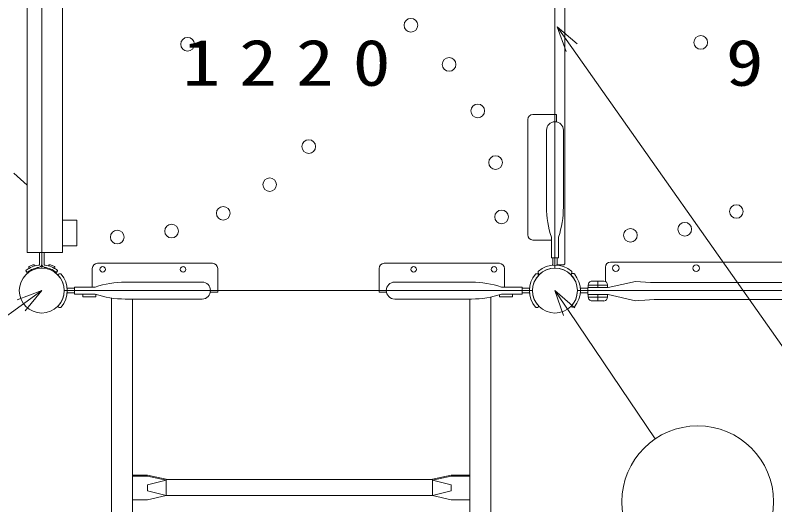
# Model space of a CAD drawing. Units: millimetres on the paper. Extents: x 0 to 420, y -594 to 297.
# Drawn here: x 144.75 to 174.79, y 159.48 to 178.83 of the extents above; entities that cross this region are included whole.
import ezdxf

# ---------------------------------------------------------------- set-up
doc = ezdxf.new("R2010")
doc.units = ezdxf.units.MM
for name, color, linetype, lineweight in [('2D', 7, 'Continuous', 13), ('AM_5', 7, 'Continuous', 13), ('TEXT', 7, 'Continuous', 13)]:
    doc.layers.add(name, color=color, linetype=linetype, lineweight=lineweight)
doc.styles.add('ＭＳ ゴシック', font='')
doc.styles.get('ＭＳ ゴシック').set_extended_font_data('MS Gothic')

msp = doc.modelspace()

# ---------------------------------------------------------------- linework, layer by layer
at = {"layer": '2D'}
for p, q in [((145.799, 187.354), (145.799, 168.832)), ((145.799, 187.354), (145.799, 168.832)), ((166.098, 168.832), (166.098, 187.354)), ((166.099, 187.354), (166.099, 168.832)), ((166.495, 169.001), (166.495, 187.201)), ((145.227, 186.732), (145.227, 169.454)), ((146.624, 169.454), (146.624, 186.732)), ((166.097, 174.903), (166.097, 181.283)), ((166.159, 174.903), (165.219, 174.903)), ((166.159, 174.612), (166.159, 174.903)), ((165.019, 170.143), (165.019, 174.703)), ((165.765, 174.283), (165.765, 171.243)), ((166.433, 174.283), (166.433, 171.243)), ((144.699, 172.581), (145.227, 172.112)), ((146.624, 170.725), (147.189, 170.725)), ((147.189, 170.725), (147.189, 169.709)), ((165.959, 169.943), (165.219, 169.943)), ((165.959, 169.243), (165.959, 170.043)), ((166.239, 169.243), (166.239, 170.043)), ((147.189, 169.709), (146.624, 169.709)), ((145.227, 169.454), (146.624, 169.454)), ((145.708, 169.454), (145.707, 168.976)), ((145.8, 168.99), (145.8, 169.454)), ((145.8, 168.99), (145.8, 169.454)), ((145.891, 169.454), (145.892, 168.976)), ((165.959, 169.243), (166.239, 169.243)), ((166.009, 168.975), (166.009, 169.243)), ((166.099, 168.953), (166.099, 169.243)), ((166.099, 168.975), (166.099, 169.243)), ((166.099, 168.975), (166.099, 169.243)), ((166.189, 168.975), (166.189, 169.243)), ((145.3, 168.894), (145.283, 168.877)), ((145.283, 168.877), (145.283, 168.855)), ((145.325, 168.906), (145.3, 168.894)), ((145.356, 168.917), (145.325, 168.906)), ((145.39, 168.931), (145.356, 168.917)), ((145.418, 168.883), (145.359, 168.855)), ((145.424, 168.945), (145.39, 168.931)), ((145.477, 168.906), (145.418, 168.883)), ((145.452, 168.956), (145.424, 168.945)), ((145.48, 168.967), (145.452, 168.956)), ((145.541, 168.925), (145.477, 168.906)), ((145.502, 168.967), (145.48, 168.967)), ((145.519, 168.95), (145.502, 168.967)), ((145.53, 168.922), (145.519, 168.95)), ((145.603, 168.939), (145.541, 168.925)), ((145.671, 168.95), (145.603, 168.939)), ((145.687, 168.861), (145.71, 168.866)), ((145.71, 168.866), (145.73, 168.877)), ((145.73, 168.877), (145.755, 168.894)), ((145.755, 168.894), (145.766, 168.906)), ((145.766, 168.906), (145.774, 168.911)), ((145.774, 168.911), (145.791, 168.945)), ((145.791, 168.945), (145.794, 168.948)), ((145.794, 168.948), (145.8, 168.99)), ((145.805, 168.948), (145.8, 168.99)), ((145.808, 168.945), (145.805, 168.948)), ((145.825, 168.911), (145.808, 168.945)), ((145.833, 168.906), (145.825, 168.911)), ((145.845, 168.894), (145.833, 168.906)), ((145.87, 168.877), (145.845, 168.894)), ((145.889, 168.866), (145.87, 168.877)), ((145.912, 168.861), (145.889, 168.866)), ((145.929, 168.95), (145.996, 168.939)), ((145.996, 168.939), (146.058, 168.925)), ((146.058, 168.925), (146.122, 168.906)), ((146.069, 168.922), (146.08, 168.95)), ((146.08, 168.95), (146.097, 168.967)), ((146.097, 168.967), (146.12, 168.967)), ((146.12, 168.967), (146.148, 168.956)), ((146.122, 168.906), (146.181, 168.883)), ((146.148, 168.956), (146.176, 168.945)), ((146.176, 168.945), (146.209, 168.931)), ((146.181, 168.883), (146.24, 168.855)), ((146.209, 168.931), (146.243, 168.917)), ((146.243, 168.917), (146.274, 168.906)), ((146.274, 168.906), (146.299, 168.894)), ((146.299, 168.894), (146.316, 168.877)), ((146.316, 168.877), (146.316, 168.855)), ((147.999, 169.023), (152.559, 169.023)), ((163.899, 169.023), (159.339, 169.023)), ((166.155, 168.961), (166.455, 168.961)), ((166.455, 168.961), (166.495, 169.001)), ((168.095, 168.302), (168.095, 168.869)), ((168.295, 169.069), (184.195, 169.069)), ((145.174, 168.737), (145.171, 168.723)), ((145.171, 168.723), (145.171, 168.718)), ((145.171, 168.718), (145.219, 168.659)), ((145.179, 168.743), (145.174, 168.737)), ((145.185, 168.748), (145.179, 168.743)), ((145.216, 168.771), (145.185, 168.748)), ((145.258, 168.799), (145.216, 168.771)), ((145.219, 168.659), (145.25, 168.684)), ((145.25, 168.684), (145.292, 168.712)), ((145.297, 168.821), (145.258, 168.799)), ((145.283, 168.855), (145.294, 168.827)), ((145.292, 168.712), (145.339, 168.743)), ((145.294, 168.827), (145.297, 168.821)), ((145.359, 168.855), (145.297, 168.821)), ((145.339, 168.743), (145.387, 168.771)), ((145.387, 168.771), (145.44, 168.796)), ((145.44, 168.796), (145.499, 168.819)), ((145.499, 168.819), (145.558, 168.835)), ((145.558, 168.835), (145.62, 168.852)), ((145.62, 168.852), (145.687, 168.861)), ((145.979, 168.852), (145.912, 168.861)), ((146.041, 168.835), (145.979, 168.852)), ((146.1, 168.819), (146.041, 168.835)), ((146.159, 168.796), (146.1, 168.819)), ((146.212, 168.771), (146.159, 168.796)), ((146.26, 168.743), (146.212, 168.771)), ((146.24, 168.855), (146.302, 168.821)), ((146.308, 168.712), (146.26, 168.743)), ((146.305, 168.827), (146.302, 168.821)), ((146.302, 168.821), (146.341, 168.799)), ((146.316, 168.855), (146.305, 168.827)), ((146.35, 168.684), (146.308, 168.712)), ((146.341, 168.799), (146.383, 168.771)), ((146.381, 168.659), (146.35, 168.684)), ((146.428, 168.718), (146.381, 168.659)), ((146.383, 168.771), (146.414, 168.748)), ((146.414, 168.748), (146.42, 168.743)), ((146.42, 168.743), (146.426, 168.737)), ((146.426, 168.737), (146.428, 168.723)), ((146.428, 168.723), (146.428, 168.718)), ((146.429, 168.572), (146.444, 168.585)), ((147.799, 168.083), (147.799, 168.823)), ((152.759, 167.883), (152.759, 168.823)), ((159.139, 167.883), (159.139, 168.823)), ((164.099, 168.083), (164.099, 168.823)), ((165.469, 168.572), (165.453, 168.585)), ((165.47, 168.573), (165.457, 168.588)), ((166.725, 168.578), (166.74, 168.59)), ((166.727, 168.573), (166.74, 168.588)), ((152.139, 168.277), (149.099, 168.277)), ((159.759, 168.277), (162.799, 168.277)), ((168.036, 168.319), (167.566, 168.317)), ((167.796, 168.317), (167.796, 168.066)), ((169.283, 168.307), (168.2, 168.063)), ((169.877, 168.258), (169.283, 168.307)), ((146.831, 168.033), (147.099, 168.033)), ((147.099, 168.083), (147.899, 168.083)), ((147.099, 168.083), (147.099, 167.803)), ((164.799, 168.083), (163.999, 168.083)), ((164.799, 168.083), (164.799, 167.803)), ((165.067, 168.033), (164.799, 168.033)), ((167.127, 168.039), (167.395, 168.039)), ((167.398, 168.063), (167.398, 167.786)), ((168.2, 168.063), (167.398, 168.063)), ((167.417, 168.166), (167.417, 168.064)), ((167.417, 168.064), (168.177, 168.064)), ((167.419, 168.164), (168.177, 168.164)), ((168.095, 168.063), (168.095, 168.064)), ((168.177, 168.064), (168.177, 168.166)), ((169.877, 168.258), (182.62, 168.258)), ((146.688, 167.943), (165.21, 167.943)), ((146.809, 167.943), (147.099, 167.943)), ((146.831, 167.943), (147.099, 167.943)), ((146.831, 167.943), (147.099, 167.943)), ((146.831, 167.853), (147.099, 167.853)), ((147.099, 167.803), (147.899, 167.803)), ((147.43, 167.692), (147.43, 167.803)), ((147.938, 167.692), (147.43, 167.692)), ((147.938, 167.793), (147.938, 167.692)), ((152.467, 167.883), (152.759, 167.883)), ((152.759, 167.943), (159.139, 167.943)), ((159.43, 167.883), (159.139, 167.883)), ((163.562, 167.687), (163.562, 148.324)), ((163.909, 167.692), (163.909, 167.777)), ((164.417, 167.692), (163.909, 167.692)), ((164.799, 167.803), (163.999, 167.803)), ((164.417, 167.803), (164.417, 167.692)), ((165.067, 167.943), (164.799, 167.943)), ((165.067, 167.943), (164.799, 167.943)), ((165.089, 167.943), (164.799, 167.943)), ((165.067, 167.853), (164.799, 167.853)), ((166.988, 167.943), (185.509, 167.943)), ((167.127, 167.949), (167.395, 167.949)), ((167.127, 167.859), (167.395, 167.859)), ((167.398, 167.786), (168.204, 167.786)), ((167.417, 167.786), (168.177, 167.786)), ((167.417, 167.684), (167.417, 167.786)), ((167.419, 167.686), (168.177, 167.686)), ((167.419, 167.686), (168.177, 167.686)), ((167.796, 167.533), (167.796, 167.784)), ((168.177, 167.786), (168.177, 167.684)), ((168.204, 167.786), (169.287, 167.538)), ((148.561, 167.648), (148.561, 148.349)), ((152.139, 167.609), (149.099, 167.609)), ((149.39, 148.349), (149.39, 167.609)), ((159.759, 167.609), (162.799, 167.609)), ((162.733, 148.324), (162.733, 167.609)), ((168.036, 167.532), (167.566, 167.533)), ((169.287, 167.538), (169.393, 167.55)), ((169.393, 167.55), (169.653, 167.571)), ((169.653, 167.571), (170.028, 167.591)), ((182.469, 167.591), (170.028, 167.591)), ((146.429, 167.314), (146.444, 167.302)), ((165.469, 167.314), (165.453, 167.302)), ((166.725, 167.32), (166.74, 167.307)), ((149.39, 160.645), (149.984, 160.645)), ((149.39, 160.606), (149.984, 160.606)), ((149.984, 160.645), (150.719, 160.485)), ((149.984, 160.606), (150.719, 160.446)), ((150.719, 160.485), (150.719, 159.838)), ((150.719, 160.477), (161.257, 160.477)), ((150.719, 159.846), (150.719, 160.477)), ((161.992, 160.645), (161.257, 160.485)), ((161.992, 160.606), (161.257, 160.446)), ((161.257, 160.485), (161.257, 159.838)), ((161.257, 160.477), (161.257, 159.846)), ((162.733, 160.645), (161.992, 160.645)), ((162.733, 160.606), (161.992, 160.606)), ((150.719, 160.446), (149.984, 160.258)), ((149.984, 160.258), (149.984, 160.024)), ((161.257, 160.446), (161.992, 160.258)), ((161.992, 160.258), (161.992, 160.024)), ((149.984, 160.024), (150.719, 159.84)), ((161.992, 160.024), (161.257, 159.84)), ((149.984, 159.678), (149.39, 159.678)), ((150.719, 159.838), (149.984, 159.678)), ((161.257, 159.846), (150.719, 159.846)), ((161.257, 159.838), (161.992, 159.678)), ((161.992, 159.678), (162.733, 159.678))]:
    msp.add_line(p, q, dxfattribs=at)
for centre, radius in [((160.402, 178.432), 0.27), ((151.567, 177.682), 0.27), ((171.867, 177.754), 0.27), ((161.911, 176.886), 0.27), ((163.044, 175.047), 0.27), ((156.36, 173.639), 0.27), ((163.747, 173.004), 0.27), ((154.814, 172.131), 0.27), ((152.975, 170.998), 0.27), ((173.274, 171.07), 0.27), ((163.985, 170.857), 0.27), ((150.932, 170.295), 0.27), ((169.084, 170.129), 0.27), ((171.231, 170.367), 0.27), ((148.785, 170.057), 0.27), ((148.209, 168.783), 0.11), ((151.389, 168.783), 0.11), ((160.509, 168.783), 0.11), ((163.689, 168.783), 0.11), ((168.505, 168.829), 0.13), ((171.685, 168.829), 0.13), ((145.799, 167.943), 0.889), ((145.799, 167.943), 0.889), ((145.799, 167.943), 0.889), ((166.099, 167.943), 0.889), ((166.099, 167.943), 0.889), ((166.099, 167.943), 0.889)]:
    msp.add_circle(centre, radius, dxfattribs=at)
for centre, radius, start, end in [((165.219, 174.703), 0.2, 90, 180), ((166.099, 174.283), 0.334, 0, 180), ((169.533, 171.243), 3.768, 180, 198.3667), ((162.664, 171.243), 3.768, 341.6333, 0), ((165.219, 170.143), 0.2, 180, 270), ((145.68, 168.976), 0.027, 249.5443, 359.846), ((145.919, 168.976), 0.027, 180.154, 290.4557), ((147.999, 168.823), 0.2, 90, 180), ((152.559, 168.823), 0.2, 0, 90), ((159.339, 168.823), 0.2, 90, 180), ((163.899, 168.823), 0.2, 0, 90), ((166.099, 167.943), 1.01, 49.7017, 130.2983), ((165.969, 168.975), 0.04, 317.8562, 0), ((166.229, 168.975), 0.04, 180, 222.1438), ((168.295, 168.869), 0.2, 90, 180), ((145.799, 167.943), 0.89, 315.051, 44.949), ((146.521, 168.493), 0.12, 77.178, 129.7918), ((146.539, 168.571), 0.04, 40.2983, 77.178), ((145.799, 167.943), 1.01, 319.7017, 40.2983), ((166.099, 167.943), 1.01, 139.7017, 220.2983), ((166.099, 167.943), 0.89, 135.051, 224.949), ((165.359, 168.571), 0.04, 102.822, 139.7017), ((165.377, 168.493), 0.12, 50.2082, 102.822), ((165.549, 168.665), 0.12, 167.178, 219.7918), ((165.471, 168.683), 0.04, 130.2983, 167.178), ((166.099, 167.943), 0.89, 45.051, 134.949), ((166.095, 167.949), 0.89, 315.051, 44.949), ((166.648, 168.665), 0.12, 320.2082, 12.822), ((166.817, 168.498), 0.12, 77.178, 129.7918), ((166.726, 168.683), 0.04, 12.822, 49.7017), ((166.835, 168.576), 0.04, 40.2983, 77.178), ((166.095, 167.949), 1.01, 319.7017, 40.2983), ((149.099, 164.509), 3.768, 90, 108.3667), ((152.139, 167.943), 0.334, 270, 90), ((159.759, 167.943), 0.334, 90, 270), ((162.799, 164.509), 3.768, 71.6333, 90), ((167.566, 168.168), 0.149, 90.2264, 180.467), ((168.024, 168.166), 0.153, 0, 85.6689), ((146.831, 168.073), 0.04, 227.8562, 270), ((165.067, 168.073), 0.04, 270, 312.1438), ((167.127, 168.079), 0.04, 227.8562, 270), ((146.831, 167.813), 0.04, 90, 132.1438), ((149.099, 171.378), 3.768, 251.6333, 270), ((162.799, 171.378), 3.768, 270, 288.3667), ((165.067, 167.813), 0.04, 47.8562, 90), ((167.127, 167.819), 0.04, 90, 132.1438), ((167.127, 168.079), 0.13, 260.3263, 270), ((167.127, 167.819), 0.13, 90, 99.6737), ((167.566, 167.683), 0.149, 179.533, 269.7736), ((168.024, 167.684), 0.153, 274.3311, 0), ((146.521, 167.394), 0.12, 230.2082, 282.822), ((146.539, 167.316), 0.04, 282.822, 319.7017), ((165.359, 167.316), 0.04, 220.2983, 257.178), ((165.377, 167.394), 0.12, 257.178, 309.7918), ((166.817, 167.399), 0.12, 230.2082, 282.822), ((166.835, 167.321), 0.04, 282.822, 319.7017)]:
    msp.add_arc(centre, radius, start, end, dxfattribs=at)
at = {"layer": 'AM_5'}
for p, q in [((166.186, 178.367), (166.543, 177.395)), ((166.981, 177.704), (166.186, 178.367)), ((166.762, 177.549), (166.186, 178.367)), ((177.638, 162.121), (166.762, 177.549)), ((145.799, 167.943), (144.832, 167.574)), ((144.989, 167.357), (145.799, 167.943)), ((145.146, 167.14), (145.799, 167.943)), ((166.099, 167.943), (166.437, 166.965)), ((166.881, 167.265), (166.099, 167.943)), ((166.659, 167.115), (166.099, 167.943)), ((140.841, 164.354), (144.989, 167.357)), ((170.064, 162.083), (166.659, 167.115))]:
    msp.add_line(p, q, dxfattribs=at)
msp.add_circle((171.746, 159.598), 3, dxfattribs=at)

# ---------------------------------------------------------------- texts
at = {"layer": 'TEXT', "char_height": 1.833, "attachment_point": 7, "style": 'ＭＳ ゴシック'}
for s, insert in [('\\T1.5;\\W1.2;1220', (151.365, 176.01)), ('\\T1.5;\\W1.2;915', (172.856, 176.01))]:
    msp.add_mtext(s, dxfattribs=dict(at, insert=insert))

doc.saveas('drawing.dxf')
